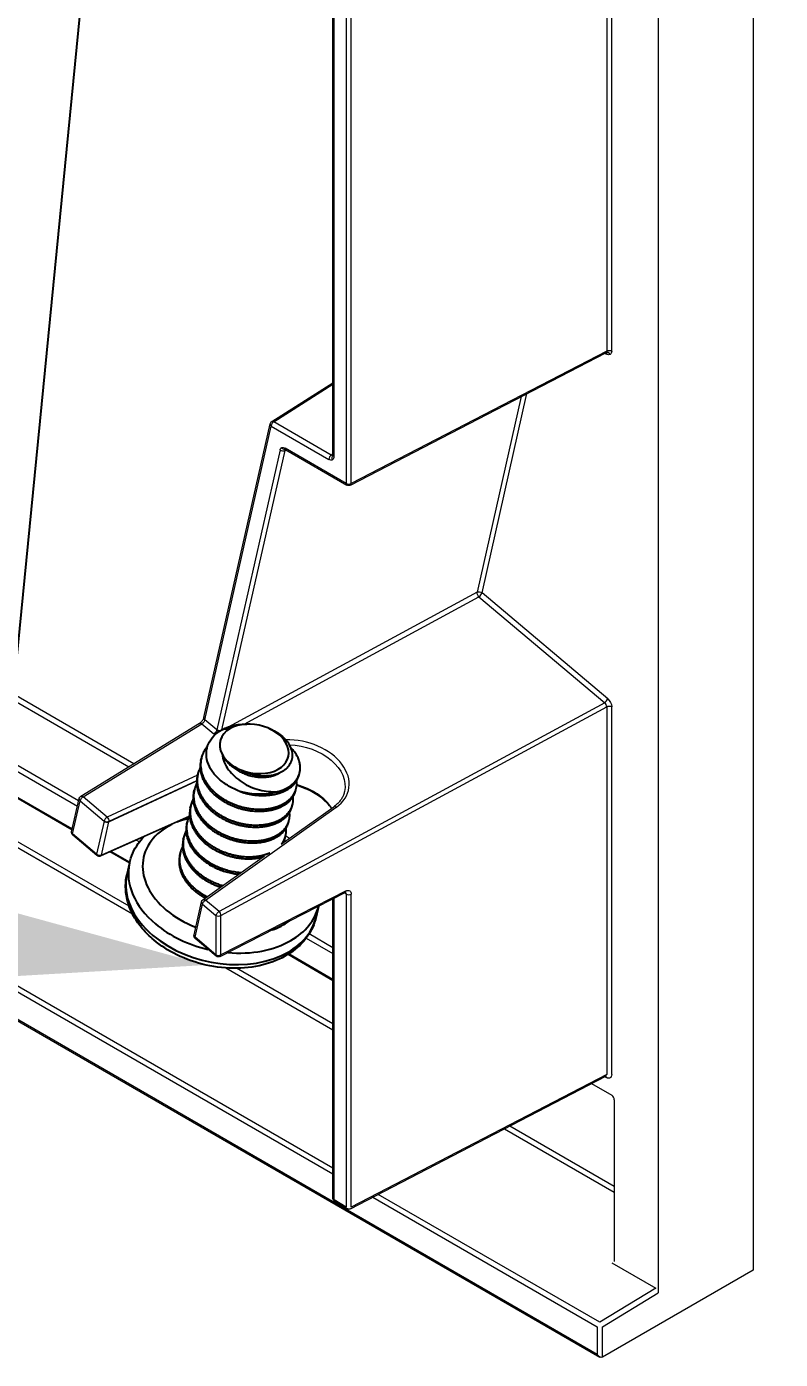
# Model space of a CAD drawing. Extents: x -0.5 to 12.5, y -8.2 to 0.
# Drawn here: x 6.312 to 7.356, y -5.854 to -4.007 of the extents above; entities that cross this region are included whole.
import ezdxf
from ezdxf import colors
from ezdxf.entities.mleader import LeaderData, LeaderLine
from ezdxf.math import Vec2, Vec3

# ---------------------------------------------------------------- set-up
doc = ezdxf.new("R2010")
doc.units = 0
doc.header["$LTSCALE"] = 0.5
doc.header["$MEASUREMENT"] = 0
doc.layers.get('0').update_dxf_attribs({"color": 255, "linetype": 'CONTINUOUS'})
for name, color, linetype in [('End Cap', 92, 'CONTINUOUS'), ('FAB DWG', 221, 'CONTINUOUS'), ('Hardware', 242, 'CONTINUOUS')]:
    doc.layers.add(name, color=color, linetype=linetype)
doc.styles.add('LSAD_Standard', font='arial.ttf')
doc.styles.add('ROM2', font='romans.shx', dxfattribs={"width": 0.85, "height": 1.5})
doc.dimstyles.new('LAYOUT_OVERALL-2020', dxfattribs={"dimtxt": 1.5, "dimasz": 1.5, "dimexe": 0.125, "dimexo": 0.125, "dimgap": 0.06, "dimtad": 0, "dimtih": 1, "dimtoh": 1, "dimdec": 4, "dimzin": 7, "dimdsep": 46, "dimlunit": 4, "dimtxsty": 'ROM2', "dimblk1": 'OPEN90', "dimcen": 0, "dimclrd": 256, "dimclre": 256, "dimclrt": 6, "dimadec": 0, "dimazin": 2, "dimtp": 0.1, "dimtm": 0.1, "dimtfac": 0.71, "dimtdec": 4, "dimtofl": 0, "dimtmove": 0, "dimatfit": 3, "dimfxl": 1, "dimfrac": 2, "dimtolj": 1, "dimtzin": 7, "dimlwd": -1, "dimlwe": -1, "dimarcsym": 1})

# ---------------------------------------------------------------- blocks, each defined once
blk = doc.blocks.new('_Open90')
at = {"color": 0, "linetype": 'ByBlock', "lineweight": -2}
for p, q in [((-0.5, 0.5), (0, 0)), ((0, 0), (-1, 0)), ((0, 0), (-0.5, -0.5))]:
    blk.add_line(p, q, dxfattribs=at)

msp = doc.modelspace()

# ---------------------------------------------------------------- linework, layer by layer
at = {"layer": 'End Cap', "lineweight": 13, "transparency": 16777216, "extrusion": (1.11022e-16, 0.816497, 0.57735)}
for p, q in [((7.3185, -2.2888), (7.3185, -5.7302)), ((7.1869, -2.3648), (7.1869, -5.7614)), ((7.1155, -3.6997), (7.1155, -4.4565)), ((7.1224, -4.4566), (7.1224, -3.6998)), ((6.7545, -3.9041), (6.7545, -4.64)), ((6.7614, -4.6401), (6.7614, -3.9042)), ((6.7361, -4.6005), (6.7361, -3.92)), ((6.7376, -4.6026), (6.7376, -3.922)), ((6.7603, -4.6424), (7.1144, -4.4588)), ((7.1155, -4.4565), (6.7614, -4.6401)), ((7.1133, -4.4594), (7.1154, -4.4607)), ((6.6514, -4.5542), (6.7361, -4.5007)), ((6.654, -4.5544), (6.7361, -4.5025)), ((6.997, -4.5197), (6.9359, -4.7906)), ((6.9428, -4.7915), (7.005, -4.5155)), ((6.5574, -4.9644), (6.6492, -4.5574)), ((6.5588, -4.9675), (6.6506, -4.5605)), ((6.6506, -4.5605), (6.7305, -4.6066)), ((6.7339, -4.6006), (6.654, -4.5544)), ((6.6628, -4.5934), (6.5753, -4.9814)), ((6.5823, -4.9813), (6.6697, -4.5943)), ((6.7545, -4.64), (6.6697, -4.5911)), ((6.6697, -4.5943), (6.6711, -4.5936)), ((6.6707, -4.5933), (6.7555, -4.6423)), ((6.7361, -4.5992), (6.7339, -4.6006)), ((5.9389, -4.7354), (6.4535, -5.0325)), ((6.4603, -5.0284), (5.9423, -4.7293)), ((6.3837, -5.0799), (5.8629, -4.7793)), ((5.8593, -4.7852), (6.3821, -5.087)), ((6.9359, -4.7906), (6.5911, -4.9775)), ((6.6129, -4.9735), (6.9385, -4.797)), ((6.9385, -4.797), (7.1127, -4.9439)), ((7.117, -4.9384), (6.9428, -4.7915)), ((6.3749, -5.1188), (5.8593, -4.8212)), ((6.3746, -5.1203), (5.8603, -4.8234)), ((7.1127, -4.9439), (6.5783, -5.2331)), ((5.9799, -4.9603), (6.4584, -5.2366)), ((6.4538, -5.2259), (5.9834, -4.9543)), ((6.5753, -4.9814), (6.5588, -4.9675)), ((6.5809, -5.2387), (7.1155, -4.9494)), ((7.1155, -4.9494), (7.1155, -5.4592)), ((7.1224, -5.4592), (7.1224, -4.9495)), ((6.5512, -4.9725), (6.3866, -5.0736)), ((6.39, -5.0743), (6.5546, -4.9732)), ((6.5546, -4.9732), (6.571, -4.987)), ((6.7361, -5.5889), (5.7548, -5.0224)), ((5.7513, -5.0284), (6.7361, -5.5969)), ((6.5486, -5.0441), (6.4234, -5.1024)), ((6.4257, -5.109), (6.5473, -5.0523)), ((6.4258, -5.1081), (6.5474, -5.0515)), ((6.374, -5.1226), (6.3844, -5.0767)), ((6.4234, -5.1024), (6.39, -5.0743)), ((6.3754, -5.1257), (6.3857, -5.0799)), ((6.3857, -5.0799), (6.4191, -5.108)), ((6.5596, -5.2174), (6.7408, -5.0887)), ((6.6646, -5.1397), (6.7372, -5.0882)), ((7.1025, -5.8468), (5.8067, -5.0986)), ((5.8075, -5.1008), (7.106, -5.8505)), ((6.4191, -5.108), (6.4087, -5.1539)), ((6.5364, -5.1021), (6.4142, -5.1564)), ((6.5369, -5.1009), (6.4153, -5.1549)), ((6.4153, -5.1549), (6.4257, -5.109)), ((6.4087, -5.1539), (6.3754, -5.1257)), ((6.409, -5.1556), (6.3757, -5.1275)), ((6.4726, -5.1313), (6.4718, -5.1308)), ((6.4541, -5.1662), (6.4271, -5.1507)), ((6.4545, -5.1648), (6.4287, -5.1499)), ((6.4639, -5.1343), (6.4681, -5.1367)), ((6.5559, -5.2168), (6.6415, -5.1561)), ((6.5797, -5.2956), (6.7532, -5.207)), ((6.7544, -5.2047), (6.5809, -5.2933)), ((6.7524, -5.2074), (6.7545, -5.2091)), ((6.5436, -5.2657), (6.554, -5.2198)), ((6.545, -5.2688), (6.5553, -5.2229)), ((6.5553, -5.2229), (6.574, -5.2386)), ((6.5783, -5.2331), (6.5596, -5.2174)), ((6.7361, -5.6308), (6.7361, -5.2158)), ((6.7376, -5.6329), (6.7376, -5.215)), ((6.7545, -5.2091), (6.7545, -5.6427)), ((6.7614, -5.6427), (6.7614, -5.2092)), ((6.574, -5.2386), (6.574, -5.2932)), ((6.5809, -5.2933), (6.5809, -5.2387)), ((6.574, -5.2932), (6.545, -5.2688)), ((6.5743, -5.295), (6.5453, -5.2706)), ((6.6991, -5.27), (6.7361, -5.2914)), ((6.7361, -5.2834), (6.703, -5.2643)), ((6.7361, -5.3291), (6.6734, -5.2929)), ((6.7361, -5.3274), (6.6748, -5.292)), ((6.5879, -5.3113), (6.7361, -5.3969)), ((6.7361, -5.3889), (6.6024, -5.3117)), ((6.7603, -5.645), (7.1144, -5.4615)), ((7.1155, -5.4592), (6.7614, -5.6427)), ((7.1133, -5.4621), (7.1154, -5.4633)), ((7.0946, -5.4717), (7.1225, -5.4878)), ((7.126, -5.4939), (7.126, -5.7182)), ((6.974, -5.5343), (7.126, -5.622)), ((7.126, -5.614), (6.9813, -5.5305)), ((6.7914, -5.6289), (7.1025, -5.8085)), ((7.1059, -5.8024), (6.7988, -5.6251)), ((6.7545, -5.6427), (6.7376, -5.6329)), ((6.7386, -5.6351), (6.7555, -5.6449)), ((7.1225, -5.7202), (7.1834, -5.7553)), ((7.3185, -5.7302), (7.1095, -5.8508)), ((7.1834, -5.7553), (7.1059, -5.8024)), ((7.1095, -5.8085), (7.1869, -5.7614)), ((7.1025, -5.8085), (7.1025, -5.8468)), ((7.1095, -5.8508), (7.1095, -5.8085))]:
    msp.add_line(p, q, dxfattribs=at)
at = {"layer": 'End Cap', "lineweight": 13, "transparency": 16777216, "extrusion": (-6.40988e-17, 1.66533e-16, -1)}
msp.add_arc((-6.6541, -4.5584), 0.00498, 12.7139, 57.6743, dxfattribs=at)
at = {"layer": 'End Cap', "lineweight": 13, "transparency": 16777216, "extrusion": (-6.40988e-17, 3.33067e-16, -1)}
msp.add_arc((-6.758, -4.638), 0.00498, 242.5969, 300, dxfattribs=at)
at = {"layer": 'End Cap', "lineweight": 13, "transparency": 16777216, "extrusion": (-8.5876e-18, 2.22045e-16, -1)}
for centre, start, end in [((-6.3892, -5.0778), 12.7139, 58.427), ((-6.5588, -5.2209), 12.7139, 54.6339), ((-6.5775, -5.2912), 242.9395, 310.1477), ((-6.758, -5.6406), 242.5969, 300)]:
    msp.add_arc(centre, 0.00498, start, end, dxfattribs=at)
at = {"layer": 'End Cap', "lineweight": 13, "transparency": 16777216, "extrusion": (4.69235e-17, 1.66533e-16, -1)}
for centre, start, end in [((-6.3789, -5.1237), 310.1477, 12.7139), ((-6.4122, -5.1518), 246.0531, 310.1477)]:
    msp.add_arc(centre, 0.00498, start, end, dxfattribs=at)
at = {"layer": 'End Cap', "lineweight": 13, "transparency": 16777216, "extrusion": (1.02435e-16, 2.22045e-16, -1)}
msp.add_arc((-6.5485, -5.2668), 0.00498, 310.1477, 12.7139, dxfattribs=at)
at = {"layer": 'End Cap', "lineweight": 13, "transparency": 16777216, "extrusion": (1.02435e-16, 5.55112e-17, -1)}
msp.add_arc((-6.7411, -5.6308), 0.00498, 300, 0, dxfattribs=at)
at = {"layer": 'End Cap', "lineweight": 13, "transparency": 16777216}
for centre, major_axis, ratio, start_param, end_param in [((7.1121, -4.4552), (-0.00255, 0.00347), 0.607897, -3.236664, -3.208071), ((7.1124, -4.4551), (0.00209, -0.00374), 0.612423, 0.008268, 0.85882), ((7.1168, -4.4632), (-0.00249, 0.00431), 0.816497, -1.570796, -0.037042), ((6.6541, -4.5584), (-0.00249, -0.00431), 0.57735, -2.330015, -0.785398), ((6.6541, -4.5584), (-0.00266, 0.0042), 0.573941, -0.808494, 0), ((6.6663, -4.5914), (0.00485, -0.0011), 0.692275, -2.214198, -0.66959), ((6.6732, -4.589), (-0.00249, -0.00431), 0.57735, -0.785398, 0), ((6.734, -4.6046), (-0.00249, -0.00431), 0.57735, -2.330001, -0.785398), ((6.739, -4.6051), (-0.00249, 0.00431), 0.816497, 0.143559, 1.570796), ((6.7411, -4.6005), (-0.00498, 0), 0.57735, 0, 0.785398), ((6.758, -4.638), (0.00498, 0), 0.57735, -2.356194, -0.811578), ((6.758, -4.638), (-0.00249, -0.00431), 0.57735, -0.785398, 0), ((6.758, -4.638), (0.00229, -0.00442), 0.576955, 0, 0.811218), ((6.9393, -4.7935), (0.00321, 0.0038), 0.432923, -2.265922, -0.695126), ((7.1134, -4.9404), (0.00321, 0.0038), 0.432923, -2.265891, -0.695126), ((7.1121, -4.9474), (0.00245, -0.0041), 0.552215, 0.749302, 2.161518), ((6.685, -5.0482), (0.0728, -0.0164), 0.692275, -0.556136, 1.919977), ((6.3892, -5.0778), (-0.00485, 0.0011), 0.692275, 0, 0.927394), ((6.3892, -5.0778), (-0.00321, -0.0038), 0.432923, -2.265922, -0.695126), ((6.7252, -5.0735), (-0.00321, -0.0038), 0.432923, -0.695116, 0), ((6.7401, -5.0922), (-0.00288, 0.00406), 0.612885, -1.067725, 0), ((6.4226, -5.1059), (-0.00321, -0.0038), 0.432923, -2.265922, -0.695126), ((6.4226, -5.1059), (0.00498, 0), 0.57735, -2.356194, -0.870446), ((6.4226, -5.1059), (0.00485, -0.0011), 0.692275, -2.214198, -0.730669), ((6.3789, -5.1237), (-0.00485, 0.0011), 0.692275, 0, 0.927394), ((6.3789, -5.1237), (-0.00321, -0.0038), 0.432923, -0.695126, 0), ((6.5879, -5.1833), (-0.1142, 0.0254), 0.691207, -2.214555, -2.195526), ((6.4122, -5.1518), (-0.00321, -0.0038), 0.432923, -0.695126, 0), ((6.4122, -5.1518), (0.00485, -0.0011), 0.692275, -2.214198, -0.730669), ((6.751, -5.2026), (0.00226, -0.00443), 0.580718, 0, 0.814679), ((6.5588, -5.2209), (-0.00485, 0.0011), 0.692275, 0, 0.927394), ((6.758, -5.2071), (0.00498, 0), 0.57735, -2.356194, -0.811578), ((6.5775, -5.2366), (0.00498, 0), 0.57735, -2.356194, -0.811578), ((6.5775, -5.2366), (-0.00237, 0.00438), 0.565512, -2.340489, -0.996151), ((6.5485, -5.2668), (-0.00485, 0.0011), 0.692275, 0, 0.927394), ((6.5775, -5.2912), (0.00498, 0), 0.57735, -2.356194, -0.811578), ((6.5775, -5.2912), (0.00226, -0.00443), 0.580718, 0, 0.814679), ((7.1225, -5.4919), (-0.00249, 0.00431), 0.57735, -2.356336, -0.785257)]:
    msp.add_ellipse(centre, major_axis=major_axis, ratio=ratio, start_param=start_param, end_param=end_param, dxfattribs=at)
at = {"layer": 'End Cap', "lineweight": 13, "transparency": 16777216, "extrusion": (-6.4674e-17, 1.65537e-16, -1)}
msp.add_ellipse((7.1119, -4.4627), major_axis=(0.00249, 0.00431), ratio=0.57735, start_param=0.179769, end_param=0.785398, dxfattribs=at)
at = {"layer": 'End Cap', "lineweight": 13, "transparency": 16777216, "extrusion": (1.60322e-17, 2.77092e-16, -1)}
msp.add_ellipse((7.1158, -4.4539), major_axis=(0.00474, -0.00714), ratio=0.611894, start_param=0.037876, end_param=0.888497, dxfattribs=at)
at = {"layer": 'End Cap', "lineweight": 13, "transparency": 16777216, "extrusion": (3.67001e-17, 5.55112e-17, -1)}
msp.add_ellipse((7.1189, -4.4586), major_axis=(0.00498, 0), ratio=0.57735, start_param=-2.330001, end_param=-0.785398, dxfattribs=at)
at = {"layer": 'End Cap', "lineweight": 13, "transparency": 16777216, "extrusion": (7.48239e-17, 1.61204e-16, -1)}
msp.add_ellipse((7.1164, -4.4536), major_axis=(0.00382, -0.00768), ratio=0.611894, start_param=-0.888497, end_param=-0.037876, dxfattribs=at)
at = {"layer": 'End Cap', "lineweight": 13, "transparency": 16777216, "extrusion": (-3.10364e-17, 1.77722e-16, -1)}
msp.add_ellipse((6.6541, -4.5584), major_axis=(-0.00485, 0.0011), ratio=0.692275, start_param=-0.927394, end_param=0, dxfattribs=at)
at = {"layer": 'End Cap', "lineweight": 13, "transparency": 16777216, "extrusion": (2.07233e-17, 2.61024e-16, -1)}
msp.add_ellipse((6.6687, -4.5979), major_axis=(0.00384, -0.00739), ratio=0.629076, start_param=-3.781923, end_param=-3.046526, dxfattribs=at)
at = {"layer": 'End Cap', "lineweight": 13, "transparency": 16777216, "extrusion": (5.84351e-17, 3.08534e-16, -1)}
msp.add_ellipse((6.6693, -4.5977), major_axis=(0.00476, -0.00699), ratio=0.609367, start_param=-2.975131, end_param=-2.239733, dxfattribs=at)
at = {"layer": 'End Cap', "lineweight": 13, "transparency": 16777216, "extrusion": (-1.75537e-16, -1.28313e-18, -1)}
msp.add_ellipse((6.6688, -4.5883), major_axis=(0.00161, -0.00471), ratio=0.811264, start_param=0.082404, end_param=1.412293, dxfattribs=at)
at = {"layer": 'End Cap', "lineweight": 13, "transparency": 16777216, "extrusion": (1.0886e-16, 2.55317e-16, -1)}
msp.add_ellipse((6.6727, -4.5965), major_axis=(0.00209, -0.00361), ratio=0.625724, start_param=-3.753766, end_param=-3.285168, dxfattribs=at)
at = {"layer": 'End Cap', "lineweight": 13, "transparency": 16777216, "extrusion": (-4.57991e-17, 1.69462e-16, -1)}
msp.add_ellipse((6.7309, -4.5999), major_axis=(0.00474, -0.00714), ratio=0.611894, start_param=0.037876, end_param=0.888497, dxfattribs=at)
at = {"layer": 'End Cap', "lineweight": 13, "transparency": 16777216, "extrusion": (1.10078e-16, 1.94826e-16, -1)}
msp.add_ellipse((6.7342, -4.5972), major_axis=(0.0022, -0.00368), ratio=0.612423, start_param=0.144968, end_param=0.85882, dxfattribs=at)
at = {"layer": 'End Cap', "lineweight": 13, "transparency": 16777216, "extrusion": (1.24662e-16, 2.47985e-16, -1)}
msp.add_ellipse((6.7315, -4.5995), major_axis=(0.00382, -0.00768), ratio=0.611894, start_param=-0.888497, end_param=-0.037876, dxfattribs=at)
at = {"layer": 'End Cap', "lineweight": 13, "transparency": 16777216, "extrusion": (2.13468e-16, 3.0512e-16, -1)}
msp.add_ellipse((6.9393, -4.7935), major_axis=(-0.00237, 0.00437), ratio=0.56582, start_param=-2.145046, end_param=-0.57425, dxfattribs=at)
at = {"layer": 'End Cap', "lineweight": 13, "transparency": 16777216, "extrusion": (1.4858e-17, -6.02586e-17, -1)}
msp.add_ellipse((6.9393, -4.7935), major_axis=(0.00485, -0.0011), ratio=0.692275, start_param=-2.472011, end_param=-0.927394, dxfattribs=at)
at = {"layer": 'End Cap', "lineweight": 13, "transparency": 16777216, "extrusion": (-9.93608e-17, 1.78466e-29, -1)}
msp.add_ellipse((7.1189, -4.9515), major_axis=(0.00498, 0), ratio=0.57735, start_param=-2.329984, end_param=-0.785398, dxfattribs=at)
at = {"layer": 'End Cap', "lineweight": 13, "transparency": 16777216, "extrusion": (-5.13375e-16, 6.06755e-16, -1)}
msp.add_ellipse((6.5554, -4.9697), major_axis=(0.00304, 0.00394), ratio=0.402091, start_param=0.712582, end_param=2.283259, dxfattribs=at)
at = {"layer": 'End Cap', "lineweight": 13, "transparency": 16777216, "extrusion": (6.90081e-17, -7.24757e-17, -1)}
msp.add_ellipse((6.5623, -4.9655), major_axis=(-0.00485, 0.0011), ratio=0.692275, start_param=-0.927383, end_param=0, dxfattribs=at)
at = {"layer": 'End Cap', "lineweight": 13, "transparency": 16777216, "extrusion": (1.72923e-16, 3.01738e-16, -1)}
msp.add_ellipse((6.5538, -4.9767), major_axis=(-0.00261, 0.00424), ratio=0.588485, start_param=0, end_param=1.027929, dxfattribs=at)
at = {"layer": 'End Cap', "lineweight": 13, "transparency": 16777216, "extrusion": (-9.15043e-17, 1.49806e-16, -1)}
msp.add_ellipse((6.5717, -4.9835), major_axis=(-0.00321, -0.0038), ratio=0.432923, start_param=-2.446467, end_param=-0.87567, dxfattribs=at)
at = {"layer": 'End Cap', "lineweight": 13, "transparency": 16777216, "extrusion": (-7.85842e-17, -9.60831e-17, -1)}
msp.add_ellipse((6.578, -4.9829), major_axis=(-0.00971, 0.00219), ratio=0.692275, start_param=-1.159091, end_param=-0.927394, dxfattribs=at)
at = {"layer": 'End Cap', "lineweight": 13, "transparency": 16777216, "extrusion": (6.76876e-17, -1.52713e-17, -1)}
msp.add_ellipse((6.6842, -5.0517), major_axis=(0.068, -0.0153), ratio=0.692275, start_param=-1.845871, end_param=0, dxfattribs=at)
at = {"layer": 'End Cap', "lineweight": 13, "transparency": 16777216, "extrusion": (-1.62533e-17, 1.85479e-16, -1)}
msp.add_ellipse((6.3892, -5.0778), major_axis=(-0.00261, 0.00424), ratio=0.588485, start_param=0, end_param=1.027941, dxfattribs=at)
at = {"layer": 'End Cap', "lineweight": 13, "transparency": 16777216, "extrusion": (2.09907e-16, 4.03942e-16, -1)}
msp.add_ellipse((6.4226, -5.1059), major_axis=(0.0021, -0.00451), ratio=0.537422, start_param=-2.178611, end_param=-0.833519, dxfattribs=at)
at = {"layer": 'End Cap', "lineweight": 13, "transparency": 16777216, "extrusion": (3.08825e-16, 3.88775e-16, -1)}
msp.add_ellipse((6.4226, -5.1059), major_axis=(0.0021, -0.00451), ratio=0.537422, start_param=-0.833519, end_param=-0.607815, dxfattribs=at)
at = {"layer": 'End Cap', "lineweight": 13, "transparency": 16777216, "extrusion": (1.8607e-16, 2.64856e-16, -1)}
msp.add_ellipse((6.4122, -5.1518), major_axis=(0.00202, -0.00455), ratio=0.555291, start_param=-0.6176, end_param=0, dxfattribs=at)
at = {"layer": 'End Cap', "lineweight": 13, "transparency": 16777216, "extrusion": (-1.04785e-16, 3.06253e-16, -1)}
msp.add_ellipse((6.5588, -5.2209), major_axis=(0.00321, 0.0038), ratio=0.432923, start_param=-2.446467, end_param=-0.87567, dxfattribs=at)
at = {"layer": 'End Cap', "lineweight": 13, "transparency": 16777216, "extrusion": (1.62079e-16, 2.51184e-16, -1)}
msp.add_ellipse((6.5588, -5.2209), major_axis=(-0.00288, 0.00406), ratio=0.612885, start_param=0, end_param=1.067725, dxfattribs=at)
at = {"layer": 'End Cap', "lineweight": 13, "transparency": 16777216, "extrusion": (-2.74513e-16, 4.49418e-16, -1)}
msp.add_ellipse((6.5775, -5.2366), major_axis=(0.00321, 0.0038), ratio=0.432923, start_param=-2.446467, end_param=-0.87567, dxfattribs=at)
at = {"layer": 'End Cap', "lineweight": 13, "transparency": 16777216, "extrusion": (-3.59377e-16, 5.21001e-16, -1)}
msp.add_ellipse((6.5485, -5.2668), major_axis=(-0.00321, -0.0038), ratio=0.432923, start_param=0, end_param=0.695126, dxfattribs=at)
at = {"layer": 'End Cap', "lineweight": 13, "transparency": 16777216, "extrusion": (2.25103e-17, 1.98878e-16, -1)}
msp.add_ellipse((6.5775, -5.2912), major_axis=(-0.00321, -0.0038), ratio=0.432923, start_param=0, end_param=0.695126, dxfattribs=at)
at = {"layer": 'End Cap', "lineweight": 13, "transparency": 16777216, "extrusion": (-4.18273e-17, 2.44704e-16, -1)}
msp.add_ellipse((7.1121, -5.4579), major_axis=(0.00255, -0.00347), ratio=0.607897, start_param=0.066479, end_param=0.095072, dxfattribs=at)
at = {"layer": 'End Cap', "lineweight": 13, "transparency": 16777216, "extrusion": (1.54349e-16, 1.69002e-16, -1)}
msp.add_ellipse((7.1158, -5.4565), major_axis=(0.00474, -0.00714), ratio=0.611894, start_param=0.037876, end_param=0.888497, dxfattribs=at)
at = {"layer": 'End Cap', "lineweight": 13, "transparency": 16777216, "extrusion": (1.9962e-16, 4.71252e-16, -1)}
msp.add_ellipse((7.1164, -5.4562), major_axis=(0.00382, -0.00768), ratio=0.611894, start_param=-0.888497, end_param=-0.037876, dxfattribs=at)
at = {"layer": 'End Cap', "lineweight": 13, "transparency": 16777216, "extrusion": (-7.58296e-17, 2.03185e-17, -1)}
msp.add_ellipse((7.106, -5.8447), major_axis=(-0.00352, 0.00609), ratio=0.57735, start_param=-3.141593, end_param=-1.570796, dxfattribs=at)
at = {"layer": 'End Cap', "lineweight": 13, "transparency": 16777216}
for points, knots in [([(7.1151, -4.4587), (7.1151, -4.4587), (7.1151, -4.4587), (7.115, -4.4587), (7.1149, -4.4587), (7.1147, -4.4587), (7.1146, -4.4588), (7.1144, -4.4588)], [0.002731137, 0.002731137, 0.002731137, 0.002731137, 0.002948916, 0.002948916, 0.004477804, 0.004477804, 0.005780981, 0.005780981, 0.005780981, 0.005780981]), ([(6.6707, -4.5933), (6.6705, -4.5932), (6.6703, -4.5931), (6.67, -4.593), (6.67, -4.593), (6.67, -4.593)], [0, 0, 0, 0, 0.001525241, 0.001525241, 0.002722831, 0.002722831, 0.002722831, 0.002722831]), ([(6.736, -4.6013), (6.736, -4.6013), (6.736, -4.6013), (6.736, -4.6013), (6.736, -4.6012), (6.7361, -4.6011), (6.7361, -4.6008), (6.7361, -4.6005)], [0.003048692, 0.003048692, 0.003048692, 0.003048692, 0.003206917, 0.003206917, 0.004117496, 0.004117496, 0.005780945, 0.005780945, 0.005780945, 0.005780945]), ([(6.5512, -4.9725), (6.5515, -4.9723), (6.5518, -4.972), (6.5525, -4.9715), (6.5529, -4.9712), (6.5537, -4.9704), (6.5542, -4.9699), (6.5551, -4.9688), (6.5555, -4.9683), (6.5562, -4.9672), (6.5565, -4.9666), (6.557, -4.9656), (6.5572, -4.9651), (6.5574, -4.9646), (6.5574, -4.9645), (6.5574, -4.9644)], [0, 0, 0, 0, 0.00157439, 0.00157439, 0.00322683, 0.00322683, 0.00520896, 0.00520896, 0.00731887, 0.00731887, 0.00936049, 0.00936049, 0.01138069, 0.01138069, 0.01219334, 0.01219334, 0.01219334, 0.01219334]), ([(6.722, -5.0773), (6.717, -5.0731), (6.7111, -5.0692), (6.6988, -5.0631), (6.6924, -5.0607), (6.6858, -5.0589)], [0, 0, 0, 0, 0.02216914, 0.02216914, 0.04257137, 0.04257137, 0.04257137, 0.04257137]), ([(6.7217, -5.0755), (6.7157, -5.0705), (6.7087, -5.0662), (6.701, -5.0627), (6.6962, -5.0606), (6.6911, -5.0588), (6.686, -5.0574)], [0, 0, 0, 0, 0.25, 0.25, 0.25, 0.4051463, 0.4051463, 0.4051463, 0.4051463]), ([(6.734, -5.0905), (6.7332, -5.0893), (6.7323, -5.0881), (6.7287, -5.0836), (6.7256, -5.0803), (6.722, -5.0773)], [0.04389775, 0.04389775, 0.04389775, 0.04389775, 0.04941166, 0.04941166, 0.06526453, 0.06526453, 0.06526453, 0.06526453]), ([(6.7522, -5.067), (6.7518, -5.0686), (6.7513, -5.0702), (6.7501, -5.0733), (6.7493, -5.0748), (6.7476, -5.0777), (6.7466, -5.0792), (6.7443, -5.0819), (6.7431, -5.0833), (6.7403, -5.0858), (6.7388, -5.087), (6.7372, -5.0882)], [4.0689869, 4.0689869, 4.0689869, 4.0689869, 4.180214, 4.180214, 4.2914412, 4.2914412, 4.4026683, 4.4026683, 4.5138954, 4.5138954, 4.6251225, 4.6251225, 4.6251225, 4.6251225]), ([(6.7539, -5.2068), (6.7539, -5.2068), (6.7539, -5.2068), (6.7539, -5.2068), (6.7538, -5.2068), (6.7536, -5.2068), (6.7534, -5.2069), (6.7532, -5.207)], [0.00393601, 0.00393601, 0.00393601, 0.00393601, 0.004136685, 0.004136685, 0.005187971, 0.005187971, 0.006526539, 0.006526539, 0.006526539, 0.006526539]), ([(6.7544, -5.2047), (6.7563, -5.2037), (6.7581, -5.2037), (6.7594, -5.2045), (6.7607, -5.2053), (6.7614, -5.207), (6.7614, -5.2092)], [0, 0, 0, 0, 0.5, 0.5, 0.5, 1, 1, 1, 1]), ([(7.1151, -5.4613), (7.1151, -5.4613), (7.1151, -5.4613), (7.115, -5.4613), (7.1149, -5.4613), (7.1147, -5.4613), (7.1146, -5.4614), (7.1144, -5.4615)], [0.002731137, 0.002731137, 0.002731137, 0.002731137, 0.002948916, 0.002948916, 0.004477804, 0.004477804, 0.005780981, 0.005780981, 0.005780981, 0.005780981])]:
    msp.add_open_spline(points, degree=3, knots=knots, dxfattribs=at)
for points in [[(7.117, -4.9384), (7.1201, -4.9411), (7.1224, -4.9457), (7.1224, -4.9495)], [(6.7345, -5.09), (6.7313, -5.0849), (6.7269, -5.08), (6.7217, -5.0755)], [(6.6706, -5.1279), (6.6724, -5.1292), (6.6741, -5.1305), (6.6757, -5.1318)], [(6.7535, -5.2069), (6.754, -5.2075), (6.7543, -5.2082), (6.7545, -5.2091)]]:
    msp.add_open_spline(points, degree=3, dxfattribs=at)
at = {"layer": 'Hardware', "linetype": 'Continuous', "lineweight": 25, "transparency": 16777216, "extrusion": (1.11022e-16, 0.816497, 0.57735)}
for p, q in [((6.5936, -4.9798), (6.5821, -4.9815)), ((6.6202, -4.9735), (6.6167, -4.9734)), ((6.6478, -4.9796), (6.6504, -4.9808)), ((6.5531, -5.0239), (6.5537, -5.0212)), ((6.5482, -5.0459), (6.5488, -5.0431)), ((6.5433, -5.0678), (6.5439, -5.0651)), ((6.6252, -5.0617), (6.6252, -5.0617)), ((6.6847, -5.0648), (6.6853, -5.062)), ((6.5384, -5.0897), (6.539, -5.087)), ((6.6798, -5.0867), (6.6804, -5.084)), ((6.5336, -5.1117), (6.5342, -5.1089)), ((6.6749, -5.1086), (6.6755, -5.1059)), ((6.5287, -5.1336), (6.5293, -5.1309)), ((6.6701, -5.1306), (6.6707, -5.1278)), ((6.4541, -5.1664), (6.4505, -5.1822)), ((6.5238, -5.1556), (6.5244, -5.1528)), ((6.7161, -5.226), (6.7128, -5.2407))]:
    msp.add_line(p, q, dxfattribs=at)
at = {"layer": 'Hardware', "linetype": 'Continuous', "lineweight": 25, "transparency": 16777216}
for centre, major_axis, ratio, start_param, end_param in [((6.5788, -4.9794), (0.00485, -0.0011), 0.692275, -2.214198, -1.239773), ((6.627, -5.0078), (-0.0473, 0.0105), 0.691207, -0.645286, 0.527239), ((6.627, -5.0078), (0.0473, -0.0105), 0.691207, -0.645286, 2.496307), ((6.627, -5.0078), (0.0473, -0.0105), 0.691207, -2.614353, -1.817812), ((6.627, -5.0078), (0.0473, -0.0105), 0.691207, -1.817812, -0.645286), ((6.5879, -5.1833), (-0.1142, 0.0254), 0.691207, -0.713287, 0.92551), ((6.5879, -5.1833), (-0.1142, 0.0254), 0.691207, -0.946471, -0.789229), ((6.5852, -5.1956), (-0.1311, 0.0292), 0.691207, 0, 0.92551), ((6.5817, -5.2115), (-0.1311, 0.0292), 0.691207, 0, 0.92551), ((6.5852, -5.1956), (0.1311, -0.0292), 0.691207, -0.645286, -0.013199), ((6.5879, -5.1833), (0.1142, -0.0254), 0.691207, -2.216082, -1.789129), ((6.5817, -5.2115), (0.1311, -0.0292), 0.691207, -0.645286, 0), ((6.5852, -5.1956), (0.1311, -0.0292), 0.691207, -2.216082, -1.582965), ((6.5879, -5.1833), (0.1142, -0.0254), 0.691207, -0.831465, -0.559956), ((6.5817, -5.2115), (0.1311, -0.0292), 0.691207, -2.216082, -0.645286), ((6.5852, -5.1956), (0.1311, -0.0292), 0.691207, -1.378223, -0.645286)]:
    msp.add_ellipse(centre, major_axis=major_axis, ratio=ratio, start_param=start_param, end_param=end_param, dxfattribs=at)
at = {"layer": 'Hardware', "linetype": 'Continuous', "lineweight": 25, "transparency": 16777216, "extrusion": (5.27069e-17, 4.5131e-17, -1)}
msp.add_ellipse((6.6239, -5.0221), major_axis=(-0.067, 0.0149), ratio=0.691207, start_param=-2.266401, end_param=-1.471225, dxfattribs=at)
at = {"layer": 'Hardware', "linetype": 'Continuous', "lineweight": 25, "transparency": 16777216}
for points, knots in [([(6.6069, -5.0667), (6.6015, -5.0647), (6.5964, -5.0622), (6.5868, -5.0565), (6.5823, -5.0532), (6.5745, -5.0462), (6.5711, -5.0423), (6.5657, -5.0343), (6.5637, -5.0301), (6.5611, -5.0214), (6.5605, -5.0172), (6.561, -5.0087), (6.5619, -5.0046), (6.5653, -4.9969), (6.5678, -4.9932), (6.574, -4.9867), (6.5778, -4.9839), (6.5821, -4.9815)], [0, 0, 0, 0, 0.000439934, 0.000439934, 0.000879869, 0.000879869, 0.001319803, 0.001319803, 0.001759737, 0.001759737, 0.002199672, 0.002199672, 0.002639606, 0.002639606, 0.00307954, 0.00307954, 0.003519475, 0.003519475, 0.003519475, 0.003519475]), ([(6.5821, -4.9815), (6.5851, -4.9798), (6.5882, -4.9785), (6.5949, -4.9762), (6.5985, -4.9752), (6.6058, -4.974), (6.6095, -4.9736), (6.6145, -4.9734), (6.6156, -4.9734), (6.6167, -4.9734)], [0.0035194749, 0.0035194749, 0.0035194749, 0.0035194749, 0.0038167128, 0.0038167128, 0.0041139508, 0.0041139508, 0.0044111888, 0.0044111888, 0.0044969037, 0.0044969037, 0.0044969037, 0.0044969037]), ([(6.6624, -5.0407), (6.6677, -5.0383), (6.672, -5.0351), (6.6765, -5.0293), (6.6777, -5.0271), (6.6794, -5.0228), (6.6799, -5.0205), (6.6804, -5.0134), (6.6793, -5.0086), (6.6745, -4.9992), (6.6708, -4.9947), (6.6661, -4.9906)], [0.001504495, 0.001504495, 0.001504495, 0.001504495, 0.002051055, 0.002051055, 0.002324335, 0.002324335, 0.002597616, 0.002597616, 0.003144176, 0.003144176, 0.003690736, 0.003690736, 0.003690736, 0.003690736]), ([(6.5825, -5.0152), (6.5829, -5.019), (6.5838, -5.0227), (6.5869, -5.03), (6.5891, -5.0334), (6.5965, -5.0433), (6.603, -5.0493), (6.6141, -5.0565), (6.618, -5.0586), (6.626, -5.0621), (6.6302, -5.0635), (6.6385, -5.0657), (6.6427, -5.0663), (6.651, -5.0672), (6.655, -5.0673), (6.6589, -5.0672)], [0, 0, 0, 0, 0.000336272, 0.000336272, 0.000672544, 0.000672544, 0.001345089, 0.001345089, 0.001681361, 0.001681361, 0.002017633, 0.002017633, 0.002353905, 0.002353905, 0.002690178, 0.002690178, 0.002690178, 0.002690178]), ([(6.6084, -5.037), (6.6127, -5.0393), (6.6173, -5.0411), (6.6268, -5.0438), (6.6317, -5.0446), (6.646, -5.0454), (6.6552, -5.0439), (6.6624, -5.0407)], [0, 0, 0, 0, 0.000376124, 0.000376124, 0.000752247, 0.000752247, 0.001504495, 0.001504495, 0.001504495, 0.001504495]), ([(6.4541, -5.1664), (6.4562, -5.1566), (6.4604, -5.1473), (6.4686, -5.1359), (6.4711, -5.1328), (6.4739, -5.1299)], [0.9255102, 0.9255102, 0.9255102, 0.9255102, 1.2084265, 1.2084265, 1.319026, 1.319026, 1.319026, 1.319026]), ([(6.4878, -5.2725), (6.4821, -5.2677), (6.4769, -5.2626), (6.4677, -5.2517), (6.4636, -5.246), (6.4569, -5.234), (6.4542, -5.2277), (6.4503, -5.2149), (6.4492, -5.2083), (6.4486, -5.1952), (6.4491, -5.1886), (6.4505, -5.1822)], [0, 0, 0, 0, 0.185102, 0.185102, 0.3702041, 0.3702041, 0.5553061, 0.5553061, 0.7404082, 0.7404082, 0.9255102, 0.9255102, 0.9255102, 0.9255102]), ([(6.7128, -5.2407), (6.7106, -5.2504), (6.7064, -5.2597), (6.6944, -5.2766), (6.6865, -5.2841), (6.6674, -5.2971), (6.656, -5.3022), (6.6309, -5.3095), (6.6171, -5.3115), (6.5889, -5.312), (6.5744, -5.3105), (6.5462, -5.3042), (6.5325, -5.2994), (6.5081, -5.2874), (6.4973, -5.2805), (6.4878, -5.2725)], [4.067103, 4.067103, 4.067103, 4.067103, 4.350019, 4.350019, 4.646414, 4.646414, 4.96752, 4.96752, 5.301681, 5.301681, 5.637864, 5.637864, 5.973819, 5.973819, 6.283185, 6.283185, 6.283185, 6.283185])]:
    msp.add_open_spline(points, degree=3, knots=knots, dxfattribs=at)
msp.add_open_spline([(6.6504, -4.9808), (6.6563, -4.9835), (6.6616, -4.9868), (6.6661, -4.9906)], degree=3, dxfattribs=at)
for points, weights, knots in [([(6.5623, -5.0041), (6.5579, -5.0093), (6.5555, -5.0153), (6.5445, -5.0426), (6.5715, -5.0674)], [0.950628737279, 0.967364566674, 1, 0.866025403784, 1], [0.12927343, 0.12927343, 0.12927343, 0.13333333, 0.13333333, 0.15, 0.15, 0.15]), ([(6.5825, -5.0152), (6.5859, -5.0227), (6.5925, -5.029), (6.6113, -5.047), (6.6377, -5.0471), (6.65, -5.0471), (6.6589, -5.0428)], [0.936686037184, 0.948699218593, 1, 0.866025403784, 1, 0.933012701892, 0.933012701892], [0.0436181, 0.0436181, 0.0436181, 0.05, 0.05, 0.06666667, 0.06666667, 0.075, 0.075, 0.075]), ([(6.671, -5.0627), (6.6838, -5.0562), (6.6885, -5.0452), (6.6969, -5.0257), (6.6781, -5.0066)], [0.933012701892, 0.933012701892, 1, 0.88721069034, 0.96432944882], [0.075, 0.075, 0.075, 0.08333333, 0.08333333, 0.09736451, 0.09736451, 0.09736451]), ([(6.5522, -5.0338), (6.5514, -5.0355), (6.5507, -5.0372), (6.5396, -5.0645), (6.5666, -5.0893)], [0.982119828202, 0.990367332998, 1, 0.866025403784, 1], [0.23213501, 0.23213501, 0.23213501, 0.23333333, 0.23333333, 0.25, 0.25, 0.25]), ([(6.5473, -5.0558), (6.5465, -5.0574), (6.5458, -5.0591), (6.5348, -5.0865), (6.5617, -5.1113)], [0.982119828202, 0.990367332998, 1, 0.866025403784, 1], [0.33213501, 0.33213501, 0.33213501, 0.33333333, 0.33333333, 0.35, 0.35, 0.35]), ([(6.6661, -5.0846), (6.6789, -5.0781), (6.6837, -5.0671), (6.6868, -5.0599), (6.6858, -5.0521)], [0.933012701892, 0.933012701892, 1, 0.955119193342, 0.940308069492], [0.175, 0.175, 0.175, 0.18333333, 0.18333333, 0.18891658, 0.18891658, 0.18891658]), ([(6.6704, -5.0655), (6.6832, -5.0589), (6.6879, -5.0479), (6.689, -5.0454), (6.6896, -5.0428)], [0.933012701892, 0.933012701892, 1, 0.983939005179, 0.971728823303], [0.075, 0.075, 0.075, 0.08333333, 0.08333333, 0.08533135, 0.08533135, 0.08533135]), ([(6.5424, -5.0777), (6.5416, -5.0794), (6.5409, -5.0811), (6.5299, -5.1084), (6.5568, -5.1332)], [0.982119828202, 0.990367332998, 1, 0.866025403784, 1], [0.43213501, 0.43213501, 0.43213501, 0.43333333, 0.43333333, 0.45, 0.45, 0.45]), ([(6.5708, -5.0701), (6.5978, -5.095), (6.6353, -5.0942), (6.6527, -5.0939), (6.6655, -5.0874)], [1, 0.866025403784, 1, 0.933012701892, 0.933012701892], [0.15, 0.15, 0.15, 0.16666667, 0.16666667, 0.175, 0.175, 0.175]), ([(6.5715, -5.0674), (6.5984, -5.0922), (6.6359, -5.0915), (6.6533, -5.0912), (6.6661, -5.0846)], [1, 0.866025403784, 1, 0.933012701892, 0.933012701892], [0.15, 0.15, 0.15, 0.16666667, 0.16666667, 0.175, 0.175, 0.175]), ([(6.6069, -5.0667), (6.6235, -5.0726), (6.6402, -5.0723), (6.6576, -5.072), (6.6704, -5.0655)], [0.93312680063, 0.935777329568, 1, 0.933012701892, 0.933012701892], [0.05867726, 0.05867726, 0.05867726, 0.06666667, 0.06666667, 0.075, 0.075, 0.075]), ([(6.6612, -5.1066), (6.674, -5.1001), (6.6788, -5.0891), (6.6819, -5.0819), (6.6809, -5.074)], [0.933012701892, 0.933012701892, 1, 0.955119193342, 0.940308069492], [0.275, 0.275, 0.275, 0.28333333, 0.28333333, 0.28891658, 0.28891658, 0.28891658]), ([(6.6655, -5.0874), (6.6783, -5.0809), (6.6831, -5.0699), (6.6841, -5.0674), (6.6847, -5.0648)], [0.933012701892, 0.933012701892, 1, 0.983939005179, 0.971728823303], [0.175, 0.175, 0.175, 0.18333333, 0.18333333, 0.18533135, 0.18533135, 0.18533135]), ([(6.566, -5.0921), (6.5929, -5.1169), (6.6304, -5.1162), (6.6478, -5.1159), (6.6606, -5.1093)], [1, 0.866025403784, 1, 0.933012701892, 0.933012701892], [0.25, 0.25, 0.25, 0.26666667, 0.26666667, 0.275, 0.275, 0.275]), ([(6.5666, -5.0893), (6.5935, -5.1141), (6.631, -5.1134), (6.6485, -5.1131), (6.6612, -5.1066)], [1, 0.866025403784, 1, 0.933012701892, 0.933012701892], [0.25, 0.25, 0.25, 0.26666667, 0.26666667, 0.275, 0.275, 0.275]), ([(6.6564, -5.1285), (6.6692, -5.122), (6.6739, -5.111), (6.677, -5.1038), (6.676, -5.0959)], [0.933012701892, 0.933012701892, 1, 0.955119193342, 0.940308069492], [0.375, 0.375, 0.375, 0.38333333, 0.38333333, 0.38891658, 0.38891658, 0.38891658]), ([(6.6606, -5.1093), (6.6734, -5.1028), (6.6782, -5.0918), (6.6792, -5.0893), (6.6798, -5.0867)], [0.933012701892, 0.933012701892, 1, 0.983939005179, 0.971728823303], [0.275, 0.275, 0.275, 0.28333333, 0.28333333, 0.28533135, 0.28533135, 0.28533135]), ([(6.5376, -5.0996), (6.5367, -5.1013), (6.536, -5.103), (6.525, -5.1304), (6.5519, -5.1552)], [0.982119828202, 0.990367332998, 1, 0.866025403784, 1], [0.53213501, 0.53213501, 0.53213501, 0.53333333, 0.53333333, 0.55, 0.55, 0.55]), ([(6.5611, -5.114), (6.588, -5.1388), (6.6255, -5.1381), (6.643, -5.1378), (6.6557, -5.1313)], [1, 0.866025403784, 1, 0.933012701892, 0.933012701892], [0.35, 0.35, 0.35, 0.36666667, 0.36666667, 0.375, 0.375, 0.375]), ([(6.5617, -5.1113), (6.5886, -5.1361), (6.6261, -5.1354), (6.6436, -5.1351), (6.6564, -5.1285)], [1, 0.866025403784, 1, 0.933012701892, 0.933012701892], [0.35, 0.35, 0.35, 0.36666667, 0.36666667, 0.375, 0.375, 0.375]), ([(6.6557, -5.1313), (6.6685, -5.1247), (6.6733, -5.1137), (6.6744, -5.1112), (6.6749, -5.1086)], [0.933012701892, 0.933012701892, 1, 0.983939005179, 0.971728823303], [0.375, 0.375, 0.375, 0.38333333, 0.38333333, 0.38533135, 0.38533135, 0.38533135]), ([(6.5327, -5.1216), (6.5318, -5.1232), (6.5311, -5.125), (6.5201, -5.1523), (6.547, -5.1771)], [0.982119828202, 0.990367332998, 1, 0.866025403784, 1], [0.63213501, 0.63213501, 0.63213501, 0.63333333, 0.63333333, 0.65, 0.65, 0.65]), ([(6.5568, -5.1332), (6.5837, -5.158), (6.6213, -5.1573), (6.6369, -5.157), (6.6489, -5.1517)], [1, 0.866025403784, 1, 0.93952718067, 0.933646231456], [0.45, 0.45, 0.45, 0.46666667, 0.46666667, 0.47418959, 0.47418959, 0.47418959]), ([(6.6654, -5.1391), (6.6676, -5.1362), (6.669, -5.1329), (6.6721, -5.1257), (6.6711, -5.1179)], [0.964928340171, 0.979250590855, 1, 0.955119193342, 0.940308069492], [0.480752072, 0.480752072, 0.480752072, 0.483333333, 0.483333333, 0.488916582, 0.488916582, 0.488916582]), ([(6.6674, -5.1377), (6.668, -5.1367), (6.6684, -5.1357), (6.6695, -5.1332), (6.6701, -5.1306)], [0.987552311715, 0.993456569256, 1, 0.983939005179, 0.971728823303], [0.482519319, 0.482519319, 0.482519319, 0.483333333, 0.483333333, 0.485331348, 0.485331348, 0.485331348]), ([(6.5278, -5.1435), (6.5269, -5.1452), (6.5262, -5.1469), (6.5152, -5.1742), (6.5421, -5.199)], [0.982119828202, 0.990367332998, 1, 0.866025403784, 1], [0.73213501, 0.73213501, 0.73213501, 0.73333333, 0.73333333, 0.75, 0.75, 0.75]), ([(6.5562, -5.136), (6.5831, -5.1608), (6.6206, -5.1601), (6.6307, -5.1599), (6.6395, -5.1575)], [1, 0.866025403784, 1, 0.960217607443, 0.944061167899], [0.45, 0.45, 0.45, 0.46666667, 0.46666667, 0.47161566, 0.47161566, 0.47161566])]:
    msp.add_rational_spline(points, weights, degree=2, knots=knots, dxfattribs=at)
for points, weights in [([(6.5531, -5.0239), (6.5476, -5.0487), (6.5708, -5.0701)], [0.971728823303, 0.882086398605, 1]), ([(6.591, -5.036), (6.591, -5.036), (6.591, -5.036)], [0.952044999905, 0.952029865228, 0.952014742586]), ([(6.6589, -5.0428), (6.6612, -5.0417), (6.6631, -5.0404)], [0.933012701892, 0.933012701892, 0.93725620994]), ([(6.5482, -5.0459), (6.5427, -5.0707), (6.566, -5.0921)], [0.971728823303, 0.882086398605, 1]), ([(6.5433, -5.0678), (6.5378, -5.0926), (6.5611, -5.114)], [0.971728823303, 0.882086398605, 1]), ([(6.6589, -5.0672), (6.6655, -5.0655), (6.671, -5.0627)], [0.94545110662, 0.933012701892, 0.933012701892]), ([(6.5384, -5.0897), (6.5329, -5.1145), (6.5562, -5.136)], [0.971728823303, 0.882086398605, 1]), ([(6.5336, -5.1117), (6.528, -5.1365), (6.5513, -5.1579)], [0.971728823303, 0.882086398605, 1]), ([(6.5287, -5.1336), (6.5231, -5.1584), (6.5464, -5.1798)], [0.971728823303, 0.882086398605, 1]), ([(6.5238, -5.1556), (6.5183, -5.1803), (6.5415, -5.2018)], [0.971728823303, 0.882086398605, 1]), ([(6.5513, -5.1579), (6.5736, -5.1785), (6.6056, -5.1816)], [1, 0.886328151256, 0.965547933641]), ([(6.5519, -5.1552), (6.5755, -5.1769), (6.6091, -5.1791)], [1, 0.880638080239, 0.973962271002]), ([(6.5464, -5.1798), (6.5606, -5.1929), (6.5806, -5.1993)], [1, 0.92456713154, 0.934077495675]), ([(6.547, -5.1771), (6.5621, -5.191), (6.5835, -5.1973)], [1, 0.920249913623, 0.935444338471]), ([(6.5415, -5.2018), (6.5494, -5.209), (6.5594, -5.2144)], [1, 0.956957304054, 0.941571697238]), ([(6.5421, -5.199), (6.5507, -5.2069), (6.5619, -5.2126)], [1, 0.953038652025, 0.938999488792])]:
    msp.add_rational_spline(points, weights, degree=2, dxfattribs=at)

# ---------------------------------------------------------------- leaders
at = {"layer": 'FAB DWG', "ltscale": 0.5, "transparency": 16777216}
msp.add_leader([(6.4742, -3.0863), (6.1149, -6.7395)], dimstyle='LAYOUT_OVERALL-2020', override={"dimasz": 0.25, "dimgap": 0.06, "dimtad": 0}, dxfattribs=at)
ml = msp.add_multileader_mtext('Standard', dxfattribs=at)
ml.set_content('BK00151-00\\PLS1 UP/DN AC SUPPORT BKT W/ FEED HOLE ', color=256, style='LSAD_Standard')
ml.set_leader_properties()
ml.build(insert=Vec2(0, 0))
ml.multileader.update_dxf_attribs({"text_left_attachment_type": 2, "dogleg_length": 0.2098, "arrow_head_size": 0.4231})
ctx = ml.context
ctx.base_point, ctx.char_height, ctx.arrow_head_size, ctx.landing_gap_size, ctx.plane_origin = Vec3(4.7777, -7.5452), 0.188, 0.4231, 0.2031, Vec3(3.8666, -10.0868)
ctx.left_attachment = 2
notes = []
notes.append((ctx, [(0, (1, 1, 0), (4.3889, -7.5452), (1, 0), 0.3888, [(0, [(4.1535, -4.4148)], 0, [])])]))
ctx.mtext.insert, ctx.mtext.width, ctx.mtext.flow_direction = Vec3(4.9808, -6.9742), 2.910573, 5
ml = msp.add_multileader_mtext('Standard', dxfattribs=at)
ml.set_content('\\A1;HW00814-00\\P8-32 x 1/4" SELF TAPPING SCREW', color=256, style='LSAD_Standard')
ml.set_leader_properties()
ml.build(insert=Vec2(0, 0))
ml.multileader.update_dxf_attribs({"text_left_attachment_type": 2, "dogleg_length": 0.2098, "arrow_head_size": 0.4231})
ctx = ml.context
ctx.base_point, ctx.char_height, ctx.arrow_head_size, ctx.landing_gap_size, ctx.plane_origin = Vec3(6.5037, -6.7395), 0.188, 0.4231, 0.2031, Vec3(3.1677, -7.2123)
ctx.left_attachment = 2
notes.append((ctx, [(0, (1, 1, 0), (6.1149, -6.7395), (1, 0), 0.3888, [(1, [(6.5603, -5.3073), (5.7101, -5.218)], 0, [])])]))
ctx.mtext.insert, ctx.mtext.width, ctx.mtext.flow_direction = Vec3(6.7068, -6.327), 2.32143, 5
for ctx, leaders in notes:
    for number, flags, end, landing, length, lines in leaders:
        leader = LeaderData()
        leader.index, (leader.has_last_leader_line, leader.has_dogleg_vector, leader.attachment_direction) = number, flags
        leader.last_leader_point, leader.dogleg_vector, leader.dogleg_length = Vec3(end), Vec3(landing), length
        for number, points, colour, breaks in lines:
            line = LeaderLine()
            line.index, line.vertices, line.color, line.breaks = number, Vec3.list(points), colors.encode_raw_color(colour), breaks
            leader.lines.append(line)
        ctx.leaders.append(leader)

doc.saveas('drawing.dxf')
